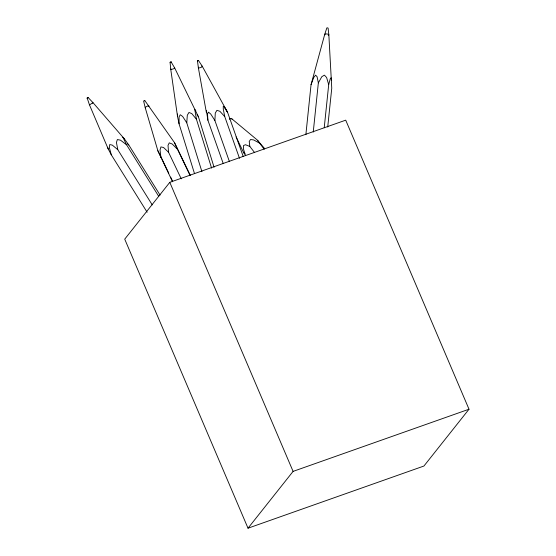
<?xml version="1.0" encoding="UTF-8"?>
<svg xmlns="http://www.w3.org/2000/svg" width="556" height="556" viewBox="0 0 556 556"><rect width="100%" height="100%" fill="white"/><g stroke="black" fill="none" stroke-linecap="round" stroke-linejoin="round"><path stroke-width="0.83" d="M194.468 173.493L179.067 123.835L179.074 116.934L180.255 114.744L182.653 116.468L186.774 122.827L201.918 171.658M223.241 163.596L207.895 120.221L206.429 110.623M229.357 161.421L214.887 120.499L215.283 113.111L216.91 110.324L219.856 111.283L224.735 116.565L239.497 158.307M186.774 122.827L187.309 115.245L188.95 112.465L191.799 113.605L196.449 119.29L211.593 168.12M305.863 134.712L311.047 84.686L324.704 34.458L326.838 27.911L327.275 27.8L328.103 28.071L328.846 34.806L331.758 88.182L327.727 126.997M313.25 132.05L318.345 82.886L317.08 76.714L315.593 75.164L313.695 77.548L311.047 84.686M324.224 127.762L328.7 84.637L330.208 78.931L331.119 77.784L331.626 80.578M179.067 123.835L177.538 116.524L170.741 69.298L170.073 62.279L171.095 61.876L174.723 68.054L198.416 116.76L214.067 167.245M171.304 61.89L170.101 62.3M206.422 112.757L198.339 67.596L197.477 60.882L198.409 60.416L202.238 66.22L227.599 112.361L243.229 156.556M198.7 60.507L197.491 60.931M147.131 212.225L111.29 154.804L108.191 148.932L89.453 104.813L87.16 98.002L88.077 97.488L92.998 102.658L124.502 139.028L128.811 145.019L160.059 195.08M88.098 97.508L86.993 98.176M318.345 82.886L321.813 76.7L324.419 75.136L326.615 77.513L328.7 84.637M169.795 182.333L124.725 239.143L248.018 528.2L423.929 466.032L469.007 409.223L345.714 120.165L169.795 182.333L293.088 471.391L248.018 528.2M92.47 103.207L92.942 102.61L89.683 104.834M144.275 100.893L144.768 100.462L143.608 101.025L145.234 107.76L157.862 150.745L172.548 181.736M293.088 471.391L469.007 409.223M264.475 148.376L257.588 140.446L264.183 149.237M236.078 136.908L243.577 152.511L244.883 153.762M254.627 152.608L249.825 146.443L245.474 144.727L243.507 145.547L243.403 148.758L245.363 155.131L243.577 152.511M259.381 143.073L253.661 139.931L250.513 139.514L249.227 141.495L249.825 146.443M144.727 100.434L174.501 142.642L190.263 175.265M158.717 196.324L126.553 144.796L120.499 140.175L117.372 139.556L116.433 142.447L117.789 149.689L152.254 204.9M231.942 118.908L257.838 140.48M127.602 144.004L128.811 145.019M117.789 149.689L112.347 145.13L109.74 144.56L109.33 147.5L111.29 154.804M181.263 178.83L168.537 152.24L163.561 147.507L160.934 146.916L160.038 149.946L160.941 157.494M189.937 175.203L177.586 149.397L172.221 144.018L169.253 142.864L168.023 145.338L168.537 152.24M124.502 139.028L122.883 137.221L126.553 144.796M195.83 110.804L194.767 109.435L196.449 119.29M197.039 114.64L198.416 116.76M224.86 108.086L227.599 112.361L224.596 107.148L223.269 106.259L223.269 109.108L224.735 116.565M214.887 120.499L210.773 114.091L208.493 112.152L207.527 113.959L207.895 120.221M157.862 150.745L162.025 159.155M162.394 159.906L168.76 173.201M170.629 177.107L172.499 181.02M177.586 149.397L174.501 142.642M107.621 147.236L108.191 148.932M177.385 113.98L177.538 116.524M145.373 107.85A2.085 0.549 -25.6 0 1 147.319 106.161A2.085 0.549 -25.6 0 1 148.633 106.537M174.389 67.964A2.085 0.368 -17.2 0 1 172.867 69.02A2.085 0.368 -17.2 0 1 170.942 69.041M201.745 66.074A2.085 0.639 -19.5 0 1 201.793 66.963A2.085 0.639 -19.5 0 1 199.138 67.901A2.085 0.639 -19.5 0 1 198.624 67.172M229.371 119.227A2.085 1.432 -37.9 0 1 232.227 119.603M325.01 34.813A2.085 0.66 5.9 0 1 325.538 33.979A2.085 0.66 5.9 0 1 328.325 34.333A2.085 0.66 5.9 0 1 328.283 35.223"/></g></svg>
